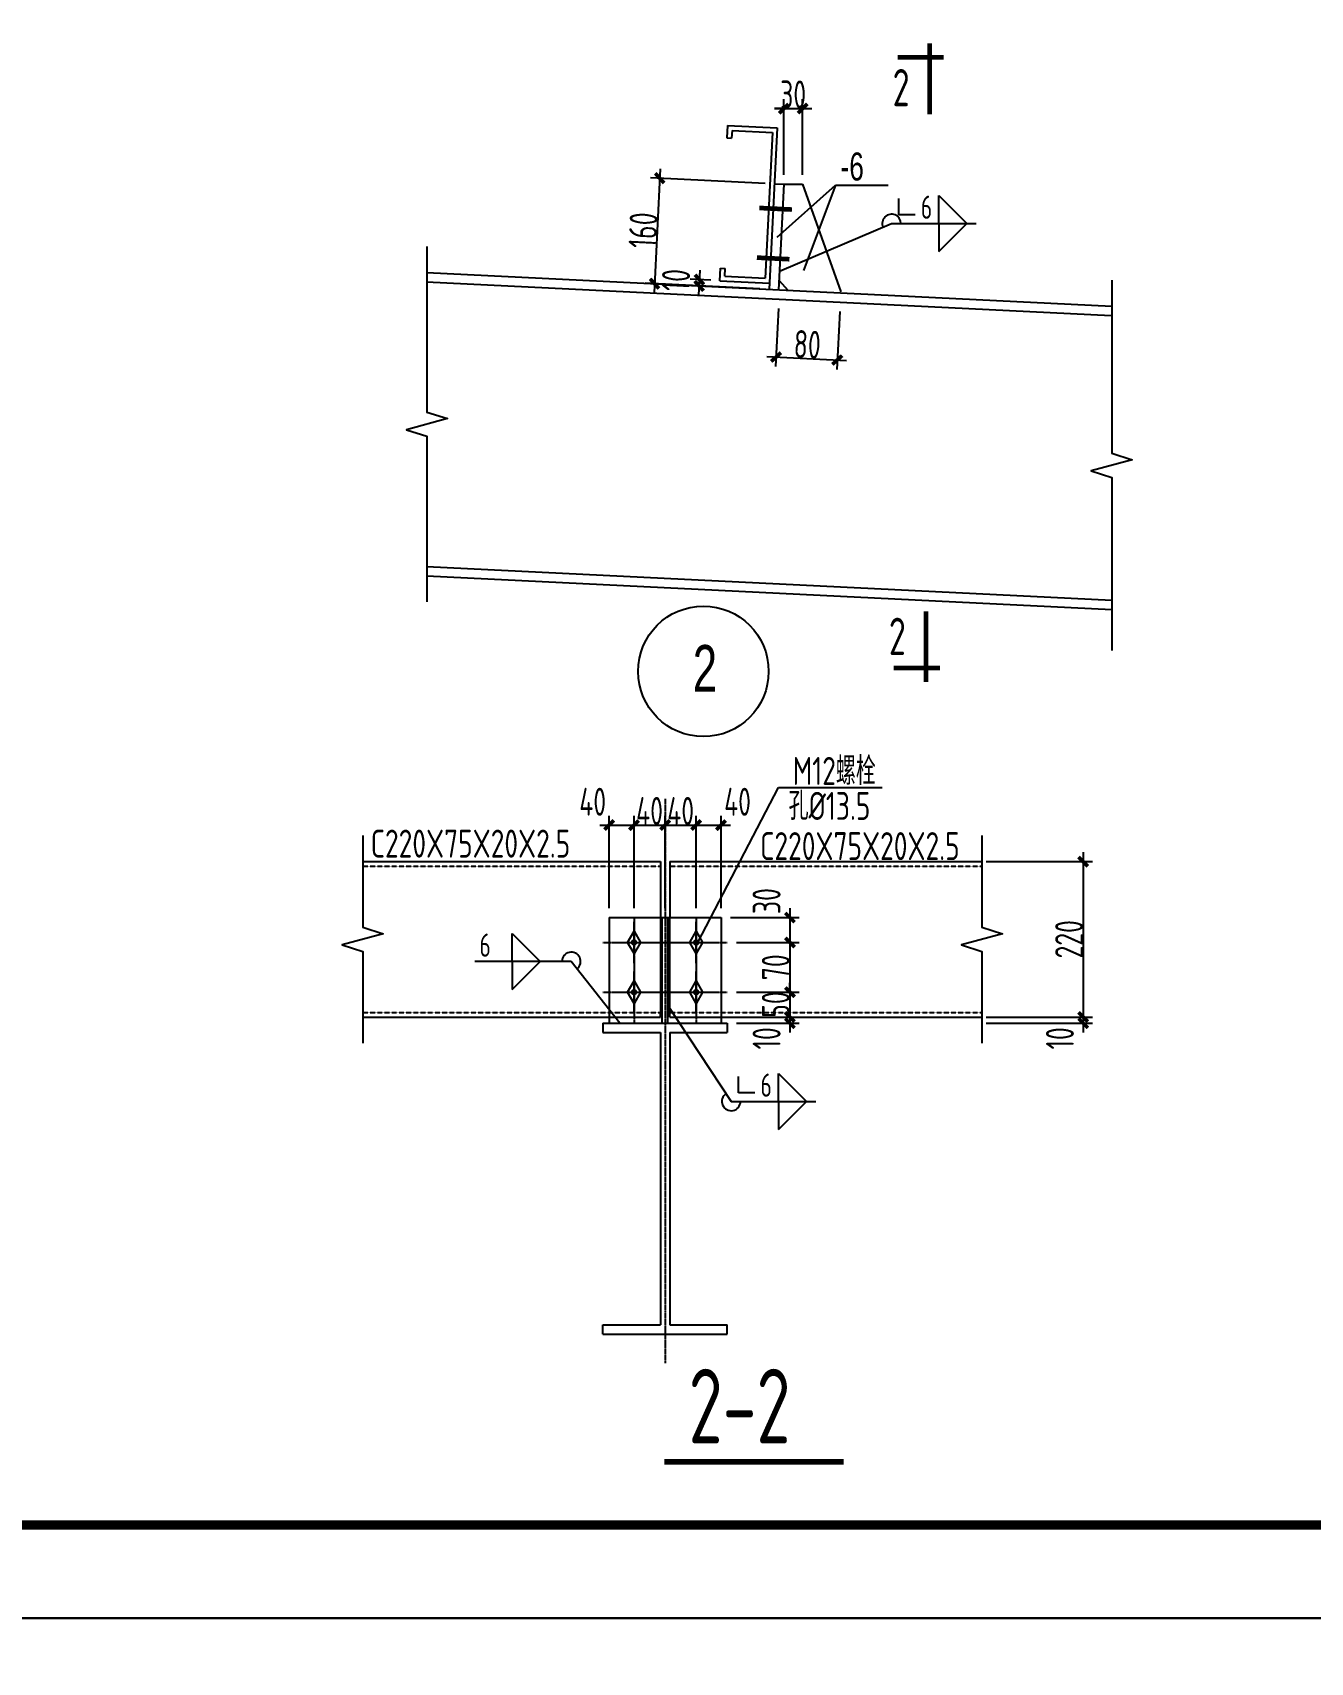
# Model space of a CAD drawing. Extents: x -73672 to 366960, y -527333 to 140666.
# Drawn here: x 206042 to 219752, y -359608 to -342128 of the extents above; entities that cross this region are included whole.
import ezdxf
from ezdxf.enums import TextEntityAlignment as Align

# ---------------------------------------------------------------- set-up
doc = ezdxf.new("R2010")
doc.units = 0
doc.header["$LTSCALE"] = 1000
doc.header["$MEASUREMENT"] = 0
for name, pattern in [('CENTER2', [1.125, 0.75, -0.125, 0.125, -0.125]), ('DASHED', [19.05, 12.7, -6.35]), ('DASHED1', [4.5, 3, -1.5]), ('HIDDEN', [0.375, 0.25, -0.125])]:
    doc.linetypes.add(name, pattern=pattern)
for name, color, linetype in [('1A', 1, 'DASHED1'), ('AXIS', 3, 'Continuous'), ('Colum', 2, 'Continuous'), ('DIM', 3, 'Continuous'), ('PUB_TITLE', 4, 'Continuous'), ('STAIR', 2, 'Continuous'), ('STEEL_DASH', 7, 'DASHED'), ('TEXT', 3, 'Continuous'), ('THIN', 7, 'Continuous'), ('Weld', 7, 'Continuous'), ('WELD_TEXT', 7, 'Continuous'), ('文字', 7, 'Continuous'), ('螺栓', 6, 'Continuous')]:
    doc.layers.add(name, color=color, linetype=linetype)
doc.styles.add('ACC', font='gas.shx', dxfattribs={"width": 0.7, "oblique": 1, "bigfont": 'Tssdchn.shx'})
doc.styles.add('CADF', font='Tssdeng.shx', dxfattribs={"width": 0.7, "bigfont": 'Tssdchn.shx'})
doc.styles.get("Standard").update_dxf_attribs({"font": 'gbenor.shx', "bigfont": 'gbcbig.shx'})
doc.styles.add('TSSD_Dimension', font='Tssdeng.shx', dxfattribs={"width": 0.7, "bigfont": '1hztxt.shx'})
doc.styles.add('TSSD_Label', font='Tssdeng.shx', dxfattribs={"width": 0.7, "bigfont": 'hztxt.shx'})
doc.styles.add('tsz', font='Tssdeng.shx', dxfattribs={"width": 0.8, "bigfont": 'Tssdchn.shx'})
doc.dimstyles.new('TSSD_10_1', dxfattribs={"dimtxt": 300, "dimasz": 100, "dimexe": 100, "dimexo": 100, "dimgap": 1, "dimtad": 1, "dimdec": 0, "dimlfac": 0.1, "dimzin": 0, "dimdsep": 46, "dimtxsty": 'TSSD_Dimension', "dimblk": 'ARCHTICK', "dimcen": 0, "dimdle": 100, "dimclrd": 3, "dimclre": 3, "dimclrt": 7, "dimadec": 0, "dimazin": 0, "dimtfac": 1, "dimtdec": 0, "dimtix": 1, "dimtmove": 2, "dimatfit": 3, "dimfxl": 0, "dimtolj": 1, "dimtzin": 0, "dimarcsym": 0})
doc.dimstyles.new('TSSD_LEADER_STYLE_2.0', dxfattribs={"dimtxt": 6, "dimasz": 2, "dimexe": 2, "dimexo": 5, "dimgap": 0.09, "dimtad": 0, "dimtih": 1, "dimtoh": 1, "dimdec": 4, "dimzin": 0, "dimdsep": 46, "dimtxsty": 'Standard', "dimcen": 0.09, "dimdle": 2, "dimclrt": 2, "dimadec": 0, "dimazin": 0, "dimtfac": 1, "dimtdec": 4, "dimtofl": 0, "dimtmove": 0, "dimatfit": 3, "dimfxl": 0, "dimtolj": 1, "dimtzin": 0, "dimarcsym": 0})

# ---------------------------------------------------------------- blocks, each defined once
blk = doc.blocks.new('LS3')
for p, q in [((0, -6.5), (0, 6.5)), ((-5, 0), (5, 0)), ((-2, 0), (0, 3.5)), ((0, -3.5), (-2, 0)), ((0, 3.5), (2, 0)), ((2, 0), (0, -3.5))]:
    blk.add_line(p, q)
at = {"const_width": 1}
blk.add_lwpolyline([(-0.5, 0, 1), (0.5, 0, 1)], format="xyb", close=True, dxfattribs=at)
blk = doc.blocks.new('安装螺栓')
at = {"xscale": 0.3428571428594296, "yscale": 0.3428571428567011, "zscale": 0.3428571428571428}
blk.add_blockref('LS3', (0, 0), dxfattribs=at)
blk = doc.blocks.new('_ArchTick')
at = {"color": 0, "linetype": 'ByBlock', "const_width": 0.4}
blk.add_lwpolyline([(-0.5, -0.5), (0.5, 0.5)], dxfattribs=at)
blk = doc.blocks.new('*D7643')
at = {"layer": 'Defpoints', "color": 0}
for p in [(213428, -351620), (213495, -351887), (214167, -351887)]:
    blk.add_point(p, dxfattribs=at)
at = {"layer": 'DIM', "color": 3, "lineweight": -2}
for p, q in [((214167, -351520), (214167, -351987)), ((213528, -351620), (214267, -351620)), ((213595, -351887), (214267, -351887))]:
    blk.add_line(p, q, dxfattribs=at)
at = {"layer": 'DIM', "color": 3, "linetype": 'ByBlock', "lineweight": -2, "xscale": 100, "yscale": 100, "zscale": 100}
for p, rotation in [((214167, -351620), 90), ((214167, -351887), 270)]:
    blk.add_blockref('_ArchTick', p, dxfattribs=dict(at, rotation=rotation))
at = {"layer": 'DIM', "color": 7, "insert": (213917, -351443), "char_height": 300, "attachment_point": 5, "rotation": 90, "style": 'TSSD_Dimension'}
blk.add_mtext('\\A1;30', dxfattribs=at)
blk = doc.blocks.new('*D7644')
at = {"layer": 'Defpoints', "color": 0}
for p in [(213495, -351887), (213495, -352420), (214167, -352420)]:
    blk.add_point(p, dxfattribs=at)
at = {"layer": 'DIM', "color": 3, "lineweight": -2}
for p, q in [((214167, -351787), (214167, -352520)), ((213595, -351887), (214267, -351887)), ((213595, -352420), (214267, -352420))]:
    blk.add_line(p, q, dxfattribs=at)
at = {"layer": 'DIM', "color": 3, "linetype": 'ByBlock', "lineweight": -2, "xscale": 100, "yscale": 100, "zscale": 100}
for p, rotation in [((214167, -351887), 90), ((214167, -352420), 270)]:
    blk.add_blockref('_ArchTick', p, dxfattribs=dict(at, rotation=rotation))
at = {"layer": 'DIM', "color": 7, "insert": (214016, -352153), "char_height": 300, "attachment_point": 5, "rotation": 90, "style": 'TSSD_Dimension'}
blk.add_mtext('\\A1;70', dxfattribs=at)
blk = doc.blocks.new('*D7645')
at = {"layer": 'Defpoints', "color": 0}
for p in [(213495, -352420), (213428, -352687), (214167, -352687)]:
    blk.add_point(p, dxfattribs=at)
at = {"layer": 'DIM', "color": 3, "lineweight": -2}
for p, q in [((214167, -352320), (214167, -352787)), ((214167, -352420), (214167, -352320)), ((213595, -352420), (214267, -352420)), ((213528, -352687), (214267, -352687)), ((214167, -352687), (214167, -352787))]:
    blk.add_line(p, q, dxfattribs=at)
at = {"layer": 'DIM', "color": 3, "linetype": 'ByBlock', "lineweight": -2, "xscale": 100, "yscale": 100, "zscale": 100}
for p, rotation in [((214167, -352420), 270), ((214167, -352687), 90)]:
    blk.add_blockref('_ArchTick', p, dxfattribs=dict(at, rotation=rotation))
at = {"layer": 'DIM', "color": 7, "insert": (214016, -352553), "char_height": 300, "attachment_point": 5, "rotation": 90, "style": 'TSSD_Dimension'}
blk.add_mtext('\\A1;50', dxfattribs=at)
blk = doc.blocks.new('*D7646')
at = {"layer": 'Defpoints', "color": 0}
for p in [(213428, -352687), (213495, -352753), (214167, -352753)]:
    blk.add_point(p, dxfattribs=at)
at = {"layer": 'DIM', "color": 3, "lineweight": -2}
for p, q in [((213528, -352687), (214267, -352687)), ((214167, -352587), (214167, -352853)), ((213595, -352753), (214267, -352753))]:
    blk.add_line(p, q, dxfattribs=at)
at = {"layer": 'DIM', "color": 3, "linetype": 'ByBlock', "lineweight": -2, "xscale": 100, "yscale": 100, "zscale": 100}
for p, rotation in [((214167, -352687), 90), ((214167, -352753), 270)]:
    blk.add_blockref('_ArchTick', p, dxfattribs=dict(at, rotation=rotation))
at = {"layer": 'DIM', "color": 7, "insert": (213917, -352915), "char_height": 300, "attachment_point": 5, "rotation": 90, "style": 'TSSD_Dimension'}
blk.add_mtext('\\A1;10', dxfattribs=at)
blk = doc.blocks.new('*D7647')
at = {"layer": 'Defpoints', "color": 0}
for p in [(216171, -351020), (216171, -352687), (217314, -352687)]:
    blk.add_point(p, dxfattribs=at)
at = {"layer": 'DIM', "color": 3, "lineweight": -2}
for p, q in [((217314, -350920), (217314, -352787)), ((216271, -351020), (217414, -351020)), ((216271, -352687), (217414, -352687))]:
    blk.add_line(p, q, dxfattribs=at)
at = {"layer": 'DIM', "color": 3, "linetype": 'ByBlock', "lineweight": -2, "xscale": 100, "yscale": 100, "zscale": 100}
for p, rotation in [((217314, -351020), 90), ((217314, -352687), 270)]:
    blk.add_blockref('_ArchTick', p, dxfattribs=dict(at, rotation=rotation))
at = {"layer": 'DIM', "color": 7, "insert": (217163, -351853), "char_height": 300, "attachment_point": 5, "rotation": 90, "style": 'TSSD_Dimension'}
blk.add_mtext('\\A1;220', dxfattribs=at)
blk = doc.blocks.new('*D7648')
at = {"layer": 'Defpoints', "color": 0}
for p in [(216171, -352687), (216171, -352753), (217314, -352753)]:
    blk.add_point(p, dxfattribs=at)
at = {"layer": 'DIM', "color": 3, "lineweight": -2}
for p, q in [((216271, -352687), (217414, -352687)), ((217314, -352587), (217314, -352853)), ((216271, -352753), (217414, -352753))]:
    blk.add_line(p, q, dxfattribs=at)
at = {"layer": 'DIM', "color": 3, "linetype": 'ByBlock', "lineweight": -2, "xscale": 100, "yscale": 100, "zscale": 100}
for p, rotation in [((217314, -352687), 90), ((217314, -352753), 270)]:
    blk.add_blockref('_ArchTick', p, dxfattribs=dict(at, rotation=rotation))
at = {"layer": 'DIM', "color": 7, "insert": (217064, -352915), "char_height": 300, "attachment_point": 5, "rotation": 90, "style": 'TSSD_Dimension'}
blk.add_mtext('\\A1;10', dxfattribs=at)
blk = doc.blocks.new('_WELD004')
at = {"color": 0, "linetype": 'ByBlock'}
for p, q in [((0, 1), (1, 0)), ((0, 0), (0, 1))]:
    blk.add_line(p, q, dxfattribs=at)
blk = doc.blocks.new('BF8_3')
for p, q in [((1.5, -1.57), (1.5, 1.43)), ((-1.5, -1.57), (1.5, -1.57))]:
    blk.add_line(p, q)
blk = doc.blocks.new('*D7649')
at = {"layer": 'Defpoints', "color": 0}
for p in [(212495, -350628), (212228, -351620), (212495, -351620)]:
    blk.add_point(p, dxfattribs=at)
at = {"layer": 'DIM', "color": 3, "lineweight": -2}
for p, q in [((212128, -350628), (212595, -350628)), ((212228, -351520), (212228, -350528)), ((212495, -351520), (212495, -350528))]:
    blk.add_line(p, q, dxfattribs=at)
at = {"layer": 'DIM', "color": 3, "linetype": 'ByBlock', "lineweight": -2, "xscale": 100, "yscale": 100, "zscale": 100, "rotation": 180}
blk.add_blockref('_ArchTick', (212228, -350628), dxfattribs=at)
at = {"layer": 'DIM', "color": 3, "linetype": 'ByBlock', "lineweight": -2, "xscale": 100, "yscale": 100, "zscale": 100}
blk.add_blockref('_ArchTick', (212495, -350628), dxfattribs=at)
at = {"layer": 'DIM', "color": 7, "insert": (212051, -350378), "char_height": 300, "attachment_point": 5, "style": 'TSSD_Dimension'}
blk.add_mtext('\\A1;40', dxfattribs=at)
blk = doc.blocks.new('*D7650')
at = {"layer": 'Defpoints', "color": 0}
for p in [(212828, -350628), (212495, -351620), (212828, -351620)]:
    blk.add_point(p, dxfattribs=at)
at = {"layer": 'DIM', "color": 3, "lineweight": -2}
for p, q in [((212395, -350628), (212928, -350628)), ((212495, -351520), (212495, -350528)), ((212828, -351520), (212828, -350528))]:
    blk.add_line(p, q, dxfattribs=at)
at = {"layer": 'DIM', "color": 3, "linetype": 'ByBlock', "lineweight": -2, "xscale": 100, "yscale": 100, "zscale": 100, "rotation": 180}
blk.add_blockref('_ArchTick', (212495, -350628), dxfattribs=at)
at = {"layer": 'DIM', "color": 3, "linetype": 'ByBlock', "lineweight": -2, "xscale": 100, "yscale": 100, "zscale": 100}
blk.add_blockref('_ArchTick', (212828, -350628), dxfattribs=at)
at = {"layer": 'DIM', "color": 7, "insert": (212661, -350477), "char_height": 300, "attachment_point": 5, "style": 'TSSD_Dimension'}
blk.add_mtext('\\A1;40', dxfattribs=at)
blk = doc.blocks.new('*D7651')
at = {"layer": 'Defpoints', "color": 0}
for p in [(213161, -350628), (212828, -351620), (213161, -351620)]:
    blk.add_point(p, dxfattribs=at)
at = {"layer": 'DIM', "color": 3, "lineweight": -2}
for p, q in [((212728, -350628), (213261, -350628)), ((212828, -351520), (212828, -350528)), ((213161, -351520), (213161, -350528))]:
    blk.add_line(p, q, dxfattribs=at)
at = {"layer": 'DIM', "color": 3, "linetype": 'ByBlock', "lineweight": -2, "xscale": 100, "yscale": 100, "zscale": 100, "rotation": 180}
blk.add_blockref('_ArchTick', (212828, -350628), dxfattribs=at)
at = {"layer": 'DIM', "color": 3, "linetype": 'ByBlock', "lineweight": -2, "xscale": 100, "yscale": 100, "zscale": 100}
blk.add_blockref('_ArchTick', (213161, -350628), dxfattribs=at)
at = {"layer": 'DIM', "color": 7, "insert": (212995, -350477), "char_height": 300, "attachment_point": 5, "style": 'TSSD_Dimension'}
blk.add_mtext('\\A1;40', dxfattribs=at)
blk = doc.blocks.new('*D7652')
at = {"layer": 'Defpoints', "color": 0}
for p in [(213428, -350628), (213161, -351620), (213428, -351620)]:
    blk.add_point(p, dxfattribs=at)
at = {"layer": 'DIM', "color": 3, "lineweight": -2}
for p, q in [((213061, -350628), (213528, -350628)), ((213161, -351520), (213161, -350528)), ((213428, -351520), (213428, -350528))]:
    blk.add_line(p, q, dxfattribs=at)
at = {"layer": 'DIM', "color": 3, "linetype": 'ByBlock', "lineweight": -2, "xscale": 100, "yscale": 100, "zscale": 100, "rotation": 180}
blk.add_blockref('_ArchTick', (213161, -350628), dxfattribs=at)
at = {"layer": 'DIM', "color": 3, "linetype": 'ByBlock', "lineweight": -2, "xscale": 100, "yscale": 100, "zscale": 100}
blk.add_blockref('_ArchTick', (213428, -350628), dxfattribs=at)
at = {"layer": 'DIM', "color": 7, "insert": (213605, -350378), "char_height": 300, "attachment_point": 5, "style": 'TSSD_Dimension'}
blk.add_mtext('\\A1;40', dxfattribs=at)
blk = doc.blocks.new('*D7653')
at = {"layer": 'Defpoints', "color": 0}
for p in [(214002, -343750), (212715, -344821), (213946, -344882)]:
    blk.add_point(p, dxfattribs=at)
at = {"layer": 'DIM', "color": 3, "lineweight": -2}
for p, q in [((212775, -343590), (212710, -344921)), ((213902, -343745), (212671, -343685)), ((213846, -344877), (212615, -344817))]:
    blk.add_line(p, q, dxfattribs=at)
at = {"layer": 'DIM', "color": 3, "linetype": 'ByBlock', "lineweight": -2, "xscale": 100, "yscale": 100, "zscale": 100}
for p, rotation in [((212770, -343689), 87.18399999988942), ((212715, -344821), 267.1839999998894)]:
    blk.add_blockref('_ArchTick', p, dxfattribs=dict(at, rotation=rotation))
at = {"layer": 'DIM', "color": 7, "insert": (212592, -344248), "char_height": 300, "attachment_point": 5, "rotation": 87.184, "style": 'TSSD_Dimension'}
blk.add_mtext('\\A1;160', dxfattribs=at)
blk = doc.blocks.new('*D7654')
at = {"layer": 'Defpoints', "color": 0}
for p in [(213193, -344845), (213413, -344856), (213417, -344789)]:
    blk.add_point(p, dxfattribs=at)
at = {"layer": 'DIM', "color": 3, "lineweight": -2}
for p, q in [((213201, -344678), (213188, -344945)), ((213314, -344851), (213093, -344840)), ((213317, -344784), (213096, -344773))]:
    blk.add_line(p, q, dxfattribs=at)
at = {"layer": 'DIM', "color": 3, "linetype": 'ByBlock', "lineweight": -2, "xscale": 100, "yscale": 100, "zscale": 100}
for p, rotation in [((213196, -344778), 87.18399999682423), ((213193, -344845), 267.1839999968242)]:
    blk.add_blockref('_ArchTick', p, dxfattribs=dict(at, rotation=rotation))
at = {"layer": 'DIM', "color": 7, "insert": (212943, -344783), "char_height": 300, "attachment_point": 5, "rotation": 87.184, "style": 'TSSD_Dimension'}
blk.add_mtext('\\A1;10', dxfattribs=at)
blk = doc.blocks.new('*D7655')
at = {"layer": 'Defpoints', "color": 0}
for p in [(214048, -344987), (214706, -345020), (214675, -345640)]:
    blk.add_point(p, dxfattribs=at)
at = {"layer": 'DIM', "color": 3, "lineweight": -2}
for p, q in [((214044, -345087), (214013, -345708)), ((214701, -345119), (214670, -345740)), ((213918, -345603), (214775, -345645))]:
    blk.add_line(p, q, dxfattribs=at)
at = {"layer": 'DIM', "color": 3, "linetype": 'ByBlock', "lineweight": -2, "xscale": 100, "yscale": 100, "zscale": 100}
for p, rotation in [((214018, -345608), 177.1840000003654), ((214675, -345640), 357.1840000003655)]:
    blk.add_blockref('_ArchTick', p, dxfattribs=dict(at, rotation=rotation))
at = {"layer": 'DIM', "color": 7, "insert": (214354, -345473), "char_height": 300, "attachment_point": 5, "rotation": 357.184, "style": 'TSSD_Dimension'}
blk.add_mtext('\\A1;80', dxfattribs=at)
blk = doc.blocks.new('剖面线')
at = {"layer": 'DIM', "color": 6, "const_width": 0.5}
for points in [[(0, 6.11), (0, -1.5)], [(-3.46, 0), (1.5, 0)]]:
    blk.add_lwpolyline(points, dxfattribs=at)
blk = doc.blocks.new('*D7656')
at = {"layer": 'Defpoints', "color": 0}
for p in [(214303, -342943), (214102, -343755), (214303, -343755)]:
    blk.add_point(p, dxfattribs=at)
at = {"layer": 'DIM', "color": 3, "lineweight": -2}
for p, q in [((214002, -342943), (214403, -342943)), ((214102, -342943), (214002, -342943)), ((214102, -343655), (214102, -342843)), ((214303, -343655), (214303, -342843)), ((214303, -342943), (214403, -342943))]:
    blk.add_line(p, q, dxfattribs=at)
at = {"layer": 'DIM', "color": 3, "linetype": 'ByBlock', "lineweight": -2, "xscale": 100, "yscale": 100, "zscale": 100}
blk.add_blockref('_ArchTick', (214102, -342943), dxfattribs=at)
at = {"layer": 'DIM', "color": 3, "linetype": 'ByBlock', "lineweight": -2, "xscale": 100, "yscale": 100, "zscale": 100, "rotation": 180}
blk.add_blockref('_ArchTick', (214303, -342943), dxfattribs=at)
at = {"layer": 'DIM', "color": 7, "insert": (214202, -342792), "char_height": 300, "attachment_point": 5, "style": 'TSSD_Dimension'}
blk.add_mtext('\\A1;30', dxfattribs=at)

msp = doc.modelspace()

# ---------------------------------------------------------------- linework, layer by layer
for p, q in [((213498.59, -343124.58), (213492.04, -343257.76)), ((213498.59, -343124.58), (214031.28, -343150.79)), ((213492.04, -343257.76), (213541.98, -343260.21)), ((213546.07, -343176.98), (213541.98, -343260.21)), ((213546.07, -343176.98), (213978.88, -343198.27)), ((213978.88, -343198.27), (213901.91, -344763.04)), ((214031.28, -343150.79), (213946.12, -344882.03)), ((214001.8, -343750.06), (214101.68, -343754.97)), ((214031.19, -344323.59), (214654.6, -343762.95)), ((214101.68, -343754.97), (214046, -344886.94)), ((214302.89, -343754.97), (214713.32, -344909.87)), ((214654.6, -343762.95), (214311.72, -344680.05)), ((214654.6, -343762.95), (215222.59, -343762.95)), ((210272.98, -344701.35), (217619.27, -345062.7)), ((213416.71, -344789.24), (213423.26, -344656.07)), ((213423.26, -344656.07), (213473.2, -344658.52)), ((213469.1, -344741.76), (213473.2, -344658.52)), ((210268.06, -344801.23), (217614.35, -345162.58)), ((213416.71, -344789.24), (213949.4, -344815.44)), ((213469.1, -344741.76), (213901.91, -344763.04)), ((214050.91, -344787.06), (214145.88, -344891.85)), ((210272.98, -347855.16), (217619.27, -348216.51)), ((210272.98, -347955.28), (217619.27, -348316.63)), ((209584.18, -351020.11), (212777.84, -351020.11)), ((212777.84, -351020.11), (212777.84, -351620.11)), ((212877.84, -351020.11), (216226.72, -351020.11)), ((212877.84, -351020.11), (212877.84, -351620.11)), ((212227.84, -351620.11), (212227.84, -352753.44)), ((212227.84, -351620.11), (213427.84, -351620.11)), ((212797.84, -352753.44), (212797.84, -351620.11)), ((212857.84, -352753.44), (212857.84, -351620.11)), ((213427.84, -351620.11), (213427.84, -352753.44)), ((209584.18, -352686.78), (212227.84, -352686.78)), ((212777.84, -352686.78), (212777.84, -352636.78)), ((213427.84, -352686.78), (216226.72, -352686.78)), ((212161.17, -352753.44), (212161.17, -352853.44)), ((212161.17, -352753.44), (213494.51, -352753.44)), ((212161.17, -352853.44), (212777.84, -352853.44)), ((212777.84, -352853.44), (212777.84, -355986.78)), ((212877.84, -352853.44), (212877.84, -355986.78)), ((212877.84, -352853.44), (213494.51, -352853.44)), ((213494.51, -352753.44), (213494.51, -352853.44)), ((212161.17, -355986.78), (212777.84, -355986.78)), ((212161.17, -356086.78), (212161.17, -355986.78)), ((212877.84, -355986.78), (213494.51, -355986.78)), ((213494.51, -356086.78), (213494.51, -355986.78)), ((212161.17, -356086.78), (213494.51, -356086.78))]:
    msp.add_line(p, q)
at = {"layer": '1A', "color": 4, "linetype": 'Continuous', "ltscale": 0.05}
msp.add_line((214101.68, -343754.97), (214302.89, -343754.97), dxfattribs=at)
at = {"layer": 'AXIS', "color": 1, "linetype": 'CENTER2', "ltscale": 0.02}
msp.add_line((212827.84, -350347.43), (212827.84, -356399.26), dxfattribs=at)
at = {"layer": 'AXIS', "color": 1, "linetype": 'CENTER2', "ltscale": 0.01}
for p, q in [((212494.51, -351620.11), (212494.51, -352753.44)), ((213161.17, -351620.11), (213161.17, -352753.44)), ((212161.17, -351886.78), (213494.51, -351886.78)), ((212161.17, -352420.11), (213494.51, -352420.11))]:
    msp.add_line(p, q, dxfattribs=at)
at = {"layer": 'Colum', "color": 3, "linetype": 'HIDDEN', "ltscale": 0.01}
for p, q in [((209584.18, -351070.11), (212777.84, -351070.11)), ((212877.84, -351070.11), (216226.72, -351070.11)), ((209584.18, -352636.78), (212777.84, -352636.78)), ((212877.84, -352636.78), (216226.72, -352636.78))]:
    msp.add_line(p, q, dxfattribs=at)
at = {"layer": 'PUB_TITLE'}
for points in [[(185241.64, -359133.5), (333941.64, -359133.5), (333941.64, -275033.5), (185241.64, -275033.5)], [(185241.64, -443233.5), (333941.64, -443233.5), (333941.64, -359133.5), (185241.64, -359133.5)]]:
    msp.add_lwpolyline(points, close=True, dxfattribs=at)
at = {"layer": 'PUB_TITLE', "const_width": 100}
msp.add_lwpolyline([(187741.64, -358133.5), (332941.64, -358133.5), (332941.64, -276033.5), (187741.64, -276033.5)], close=True, dxfattribs=at)
at = {"layer": 'STEEL_DASH'}
for p, q in [((212777.84, -351620.11), (212777.84, -352686.78)), ((212877.84, -352686.78), (212877.84, -351620.11)), ((212227.84, -352686.78), (212777.84, -352686.78)), ((212877.84, -352686.78), (213427.84, -352686.78))]:
    msp.add_line(p, q, dxfattribs=at)
at = {"layer": 'TEXT'}
for p, q in [((213178.32, -351886.78), (214043.84, -350225.57)), ((214043.84, -350225.57), (215158.46, -350225.57))]:
    msp.add_line(p, q, dxfattribs=at)
msp.add_circle((213239, -348979.24), 700, dxfattribs=at)
at = {"layer": 'THIN'}
for points in [[(210272.98, -344421.35), (210272.98, -346198.32), (210492.98, -346268.32), (210052.98, -346388.32), (210272.98, -346458.32), (210272.98, -348235.28)], [(217619.27, -344782.7), (217619.27, -346639.26), (217839.27, -346709.26), (217399.27, -346829.26), (217619.27, -346899.26), (217619.27, -348755.81)], [(209584.18, -350740.11), (209584.18, -351723.44), (209804.18, -351793.44), (209364.18, -351913.44), (209584.18, -351983.44), (209584.18, -352966.78)], [(216226.72, -350740.11), (216226.72, -351723.44), (216446.72, -351793.44), (216006.72, -351913.44), (216226.72, -351983.44), (216226.72, -352966.78)]]:
    msp.add_lwpolyline(points, dxfattribs=at)
at = {"layer": 'Weld'}
for p, q in [((215257.86, -344175.57), (216166.54, -344175.57)), ((211821.27, -352090.55), (210786.77, -352090.55)), ((213537.43, -353591.93), (214446.11, -353591.93))]:
    msp.add_line(p, q, dxfattribs=at)
for centre, start, end in [((215257.86, -344175.57), 0, 203.102782), ((211821.27, -352090.55), 308.231454, 180), ((213537.43, -353591.93), 123.483722, 0)]:
    msp.add_arc(centre, 100, start, end, dxfattribs=at)
at = {"layer": '文字', "const_width": 60}
msp.add_lwpolyline([(212821.46, -357457.81), (214742.1, -357457.81)], dxfattribs=at)
at = {"layer": '螺栓', "const_width": 50}
for points in [[(213838.88, -344009.04), (214188.46, -344026.23)], [(213812.68, -344541.73), (214162.26, -344558.92)]]:
    msp.add_lwpolyline(points, dxfattribs=at)

# ---------------------------------------------------------------- block references
at = {"layer": 'STAIR', "xscale": -100, "yscale": 100, "zscale": 100, "rotation": 180}
msp.add_blockref('剖面线', (215667.7, -342392.81), dxfattribs=at)
at = {"layer": 'STAIR', "xscale": 100, "yscale": 100, "zscale": 100}
msp.add_blockref('剖面线', (215627.45, -348944.91), dxfattribs=at)
at = {"layer": 'TEXT', "xscale": -58.33333334326744, "yscale": 58.33333332836628, "zscale": 58.33333333333327}
for p in [(215421.87, -343992.67), (213701.44, -353409.02)]:
    msp.add_blockref('BF8_3', p, dxfattribs=at)
at = {"layer": 'Weld', "xscale": 300, "yscale": 300, "zscale": 300}
for p in [(215766.54, -344175.57), (211186.77, -352090.55), (214046.11, -353591.93)]:
    msp.add_blockref('_WELD004', p, dxfattribs=at)
at = {"layer": 'Weld', "xscale": -300, "yscale": 300, "zscale": 300, "rotation": 180}
for p in [(215766.54, -344175.57), (211186.77, -352090.55), (214046.11, -353591.93)]:
    msp.add_blockref('_WELD004', p, dxfattribs=at)
at = {"layer": '螺栓', "linetype": 'ByBlock', "xscale": 100, "yscale": 100, "zscale": 100}
for p in [(212494.51, -351886.78), (213161.17, -351886.78), (212494.51, -352420.11), (213161.17, -352420.11)]:
    msp.add_blockref('安装螺栓', p, dxfattribs=at)

# ---------------------------------------------------------------- texts
at = {"layer": 'TEXT'}
for s, height, style, width, p in [('2', 400, 'CADF', 0.7, (215268.96, -342918.58)), ('2', 400, 'CADF', 0.7, (215228.71, -348803.76)), ('2', 500, 'ACC', 0.7, (213125.23, -349197.25)), ('C220X75X20X2.5', 300, 'tsz', 0.75, (209668.77, -350976.93)), ('C220X75X20X2.5', 300, 'tsz', 0.75, (213846.71, -351003.37))]:
    msp.add_text(s, height=height, dxfattribs=dict(at, style=style, width=width)).set_placement(p)
at = {"layer": 'TEXT', "style": 'tsz', "width": 0.75}
for s, p in [('M12螺栓', (214642.46, -350197.23)), ('孔%%C13.5', (214592.09, -350572.59))]:
    msp.add_text(s, height=300, dxfattribs=at).set_placement(p, align=Align.CENTER)
at = {"layer": 'WELD_TEXT', "style": 'TSSD_Label', "width": 0.7}
for p in [(215572.52, -344125.57), (210836.77, -352040.55), (213852.1, -353541.93)]:
    msp.add_text('6', height=250, dxfattribs=at).set_placement(p)
at = {"layer": '文字', "width": 0.7}
for s, height, style, p in [('-6', 300, 'ACC', (214710.57, -343714.49)), ('2-2', 800, 'TSSD_Dimension', (213079.99, -357259.49))]:
    msp.add_text(s, height=height, dxfattribs=dict(at, style=style)).set_placement(p)

# ---------------------------------------------------------------- dimensions: what is measured, and where the dimension line sits
at = {"layer": 'DIM'}
for p1, p2, distance, text, picture, middle in [((214101.68, -343754.97), (214302.89, -343754.97), 812.44, '30', '*D7656', (214202.29, -342791.54)), ((214001.8, -343750.06), (213946.12, -344882.03), -1232.85, '160', '*D7653', (212591.79, -344248.06)), ((214048.47, -344987.18), (214705.93, -345019.52), -621.3, '80', '*D7655', (214354.09, -345473.08))]:
    dim = msp.add_aligned_dim(p1=p1, p2=p2, distance=distance, text=text, dimstyle='TSSD_10_1', dxfattribs=at)
    dim.commit()
    dim.dimension.update_dxf_attribs({"geometry": picture, "text_midpoint": middle})
for base, p1, p2, angle, text, picture, middle, dimtype in [((213192.62, -344844.96), (213416.71, -344789.24), (213413.43, -344855.82), 267.184, '10', '*D7654', (212942.91, -344783.4), 161), ((214167.26, -351886.78), (213427.84, -351620.11), (213494.51, -351886.78), 90, '30', '*D7643', (213917.26, -351442.8), 160), ((214167.26, -352753.44), (213427.84, -352686.78), (213494.51, -352753.44), 90, '10', '*D7646', (213917.26, -352914.6), 160), ((217313.7, -352753.44), (216170.89, -352686.78), (216170.89, -352753.44), 90, '10', '*D7648', (217063.7, -352914.6), 160)]:
    dim = msp.add_linear_dim(base=base, p1=p1, p2=p2, angle=angle, text=text, dimstyle='TSSD_10_1', dxfattribs=at)
    dim.commit()
    dim.dimension.update_dxf_attribs({"geometry": picture, "text_midpoint": middle, "dimtype": dimtype})
for base, p1, p2, picture, middle in [((212494.51, -350627.75), (212227.84, -351620.11), (212494.51, -351620.11), '*D7649', (212050.53, -350377.75)), ((213427.84, -350627.75), (213161.17, -351620.11), (213427.84, -351620.11), '*D7652', (213605.15, -350377.75))]:
    dim = msp.add_linear_dim(base=base, p1=p1, p2=p2, text='40', dimstyle='TSSD_10_1', dxfattribs=at)
    dim.commit()
    dim.dimension.update_dxf_attribs({"geometry": picture, "text_midpoint": middle, "dimtype": 160})
for base, p1, p2, picture, middle in [((212827.84, -350627.75), (212494.51, -351620.11), (212827.84, -351620.11), '*D7650', (212661.17, -350476.75)), ((213161.17, -350627.75), (212827.84, -351620.11), (213161.17, -351620.11), '*D7651', (212994.51, -350476.75))]:
    dim = msp.add_linear_dim(base=base, p1=p1, p2=p2, text='40', dimstyle='TSSD_10_1', dxfattribs=at)
    dim.commit()
    dim.dimension.update_dxf_attribs({"geometry": picture, "text_midpoint": middle})
for base, p1, p2, text, picture, middle in [((217313.7, -352686.78), (216170.89, -351020.11), (216170.89, -352686.78), '220', '*D7647', (217162.7, -351853.44)), ((214167.26, -352420.11), (213494.51, -351886.78), (213494.51, -352420.11), '70', '*D7644', (214016.26, -352153.44)), ((214167.26, -352686.78), (213494.51, -352420.11), (213427.84, -352686.78), '50', '*D7645', (214016.26, -352553.44))]:
    dim = msp.add_linear_dim(base=base, p1=p1, p2=p2, angle=90, text=text, dimstyle='TSSD_10_1', dxfattribs=at)
    dim.commit()
    dim.dimension.update_dxf_attribs({"geometry": picture, "text_midpoint": middle})

# ---------------------------------------------------------------- leaders
at = {"layer": 'Weld'}
for points in [[(214055.77, -344688.38), (215257.86, -344175.57)], [(212343.51, -352753.44), (211821.27, -352090.55)], [(212857.84, -352564.54), (213537.43, -353591.93)]]:
    msp.add_leader(points, dimstyle='TSSD_LEADER_STYLE_2.0', dxfattribs=at)

doc.saveas('drawing.dxf')
